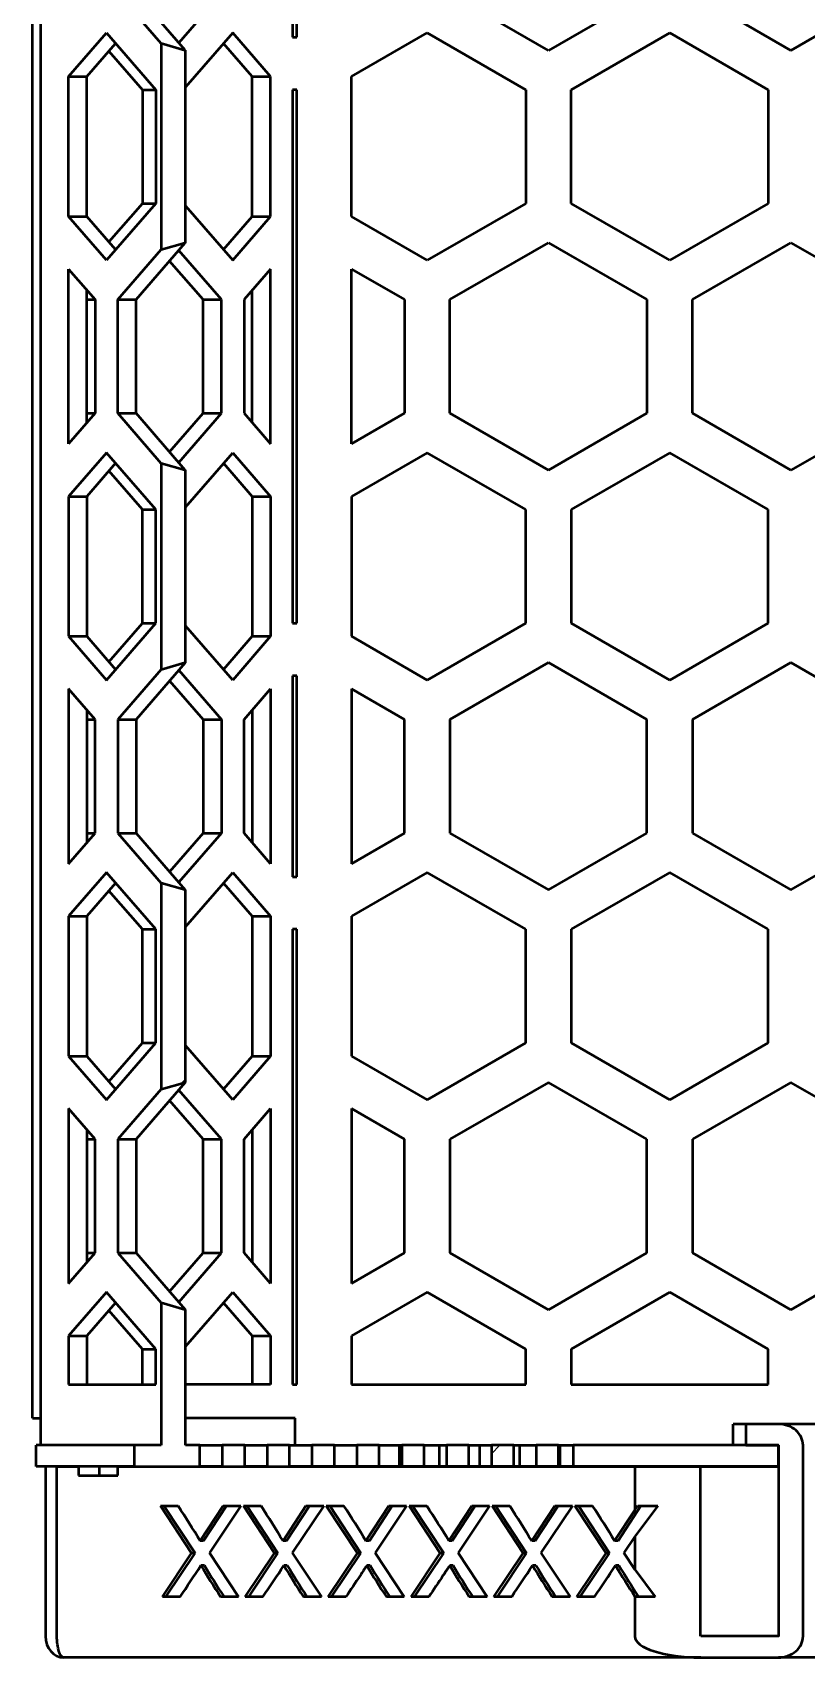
# Model space of a CAD drawing. Header units: millimetres. Extents: x 0 to 420, y 0 to 297.
# Drawn here: x 68.64 to 73.74, y 110.73 to 121.46 of the extents above; entities that cross this region are included whole.
import ezdxf

# ---------------------------------------------------------------- set-up
doc = ezdxf.new("R2010")
doc.units = ezdxf.units.MM
doc.header["$LTSCALE"] = 0.75
doc.layers.add('Hatching', color=7, linetype='Continuous', lineweight=25)
doc.layers.add('Visible', color=7, linetype='Continuous', lineweight=50)

msp = doc.modelspace()

# ---------------------------------------------------------------- hatches: boundary and pattern name
at = {"layer": 'Hatching'}
h = msp.add_hatch(dxfattribs=at)
h.set_pattern_fill('ANSI31', color=256, style=0)
h.paths.add_polyline_path([(76.6761, 112.1303), (75.537, 112.1303), (75.3221, 112.1303), (75.3221, 111.9903), (76.6761, 111.9903)], flags=0)
h.paths.add_polyline_path([(73.5565, 112.1303), (73.3418, 112.1303), (72.2024, 112.1303), (72.2024, 111.9903), (73.5565, 111.9903), (73.5565, 112.1301)], flags=0)
edge = h.paths.add_edge_path(flags=0)
edge.add_line((72.6089, 111.1322), (72.6089, 110.8698))
edge.add_ellipse((73.0439, 110.8698), major_axis=(0.435, 0), ratio=0.322774, start_angle=180, end_angle=270)
edge.add_line((73.0439, 110.7294), (73.5567, 110.7294))
edge.add_ellipse((73.5567, 110.8698), major_axis=(-0.1621, 0), ratio=0.8660253, start_angle=89.99989, end_angle=180)
edge.add_line((73.7188, 110.8698), (73.7188, 112.1297))
edge.add_ellipse((73.5567, 112.1297), major_axis=(-0.1621, 0), ratio=0.8660251, start_angle=180, end_angle=270.00001)
edge.add_line((73.5567, 112.2701), (73.3418, 112.2701))
edge.add_line((73.3418, 112.2701), (73.3418, 112.1303))
edge.add_line((73.3418, 112.1303), (73.3418, 112.1301))
edge.add_line((73.3418, 112.1301), (73.5565, 112.1301))
edge.add_line((73.5565, 112.1301), (73.5567, 112.1301))
edge.add_ellipse((73.5567, 112.1297), major_axis=(-0.000462, 0), ratio=0.8660251, start_angle=180, end_angle=270.00001, ccw=False)
edge.add_line((73.5572, 112.1297), (73.5572, 110.8698))
edge.add_ellipse((73.5567, 110.8698), major_axis=(-0.000462, 0), ratio=0.8660253, start_angle=89.96266, end_angle=180, ccw=False)
edge.add_line((73.5567, 110.8694), (73.0439, 110.8694))
edge.add_ellipse((73.0439, 110.8698), major_axis=(0.00124, 0), ratio=0.322774, start_angle=180, end_angle=270, ccw=False)
edge.add_line((73.0427, 110.8698), (73.0427, 111.9899))
edge.add_line((73.0427, 111.9899), (72.6089, 111.9899))
edge.add_line((72.6089, 111.9899), (72.6089, 111.7024))
edge.add_line((72.6089, 111.7024), (72.6291, 111.7299))
edge.add_line((72.6291, 111.7299), (72.7598, 111.7299))
edge.add_line((72.7598, 111.7299), (72.6089, 111.5272))
edge.add_line((72.6089, 111.5272), (72.6089, 111.311))
edge.add_line((72.6089, 111.311), (72.7429, 111.1299))
edge.add_line((72.7429, 111.1299), (72.6106, 111.1299))
edge.add_line((72.6106, 111.1299), (72.6089, 111.1322))
h.paths.add_polyline_path([(69.8874, 111.9903), (70.0353, 111.9903), (70.0353, 112.1303), (69.8874, 112.1303)], flags=0)
h.paths.add_polyline_path([(70.1833, 111.9903), (70.3312, 111.9903), (70.3312, 112.1303), (70.1833, 112.1303)], flags=0)
h.paths.add_polyline_path([(70.4791, 111.9903), (70.627, 111.9903), (70.627, 112.1303), (70.4791, 112.1303)], flags=0)
h.paths.add_polyline_path([(70.7749, 111.9903), (70.9229, 111.9903), (70.9229, 112.1303), (70.7749, 112.1303)], flags=0)
h.paths.add_polyline_path([(71.0708, 111.9903), (71.2187, 111.9903), (71.2187, 112.1303), (71.0708, 112.1303)], flags=0)
h.paths.add_polyline_path([(71.3666, 111.9903), (71.5145, 111.9903), (71.5145, 112.1303), (71.3666, 112.1303)], flags=0)
h.paths.add_polyline_path([(71.6624, 111.9903), (71.8104, 111.9903), (71.8104, 112.1303), (71.6624, 112.1303)], flags=0)
h.paths.add_polyline_path([(71.9583, 111.9903), (72.1062, 111.9903), (72.1062, 112.1303), (71.9583, 112.1303)], flags=0)
h.paths.add_polyline_path([(73.7644, 111.9903), (75.1142, 111.9903), (75.1142, 112.1303), (73.7644, 112.1303)], flags=0)
h.paths.add_polyline_path([(76.7724, 111.9903), (76.9203, 111.9903), (76.9203, 112.1303), (76.7724, 112.1303)], flags=0)
h.paths.add_polyline_path([(77.0682, 111.9903), (77.2162, 111.9903), (77.2162, 112.1303), (77.0682, 112.1303)], flags=0)
h.paths.add_polyline_path([(77.3641, 111.9903), (77.512, 111.9903), (77.512, 112.1303), (77.3641, 112.1303)], flags=0)
h.paths.add_polyline_path([(77.6599, 111.9903), (77.8078, 111.9903), (77.8078, 112.1303), (77.6599, 112.1303)], flags=0)
h.paths.add_polyline_path([(77.9557, 111.9903), (78.1037, 111.9903), (78.1037, 112.1303), (77.9557, 112.1303)], flags=0)
h.paths.add_polyline_path([(78.2516, 111.9903), (78.3995, 111.9903), (78.3995, 112.1303), (78.2516, 112.1303)], flags=0)
h.paths.add_polyline_path([(78.5474, 111.9903), (78.6953, 111.9903), (78.6953, 112.1303), (78.5474, 112.1303)], flags=0)
h.paths.add_polyline_path([(78.8433, 111.9903), (78.9912, 111.9903), (78.9912, 112.1303), (78.8433, 112.1303)], flags=0)
h.paths.add_polyline_path([(79.1391, 111.9903), (79.5719, 111.9903), (79.5719, 112.1303), (79.3946, 112.1303), (79.3946, 113.0699), (79.2393, 113.0251), (79.233, 113.0269), (79.233, 112.1303), (79.1391, 112.1303)], flags=0)
h.paths.add_polyline_path([(79.3946, 117.2526), (79.3946, 118.6125), (79.2393, 118.5676), (79.233, 118.5695), (79.233, 117.2956), (79.2393, 117.2975)], flags=0)
h.paths.add_polyline_path([(79.3946, 122.7952), (79.3946, 124.155), (79.2393, 124.1102), (79.233, 124.112), (79.233, 122.8382), (79.2393, 122.84)], flags=0)
h.paths.add_polyline_path([(79.3946, 128.3377), (79.3946, 129.6976), (79.2393, 129.6528), (79.233, 129.6546), (79.233, 128.3808), (79.2393, 128.3826)], flags=0)
h.paths.add_polyline_path([(69.6456, 129.6546), (69.6393, 129.6528), (69.484, 129.6976), (69.484, 128.3377), (69.6393, 128.3826), (69.6456, 128.3808)], flags=0)
h.paths.add_polyline_path([(79.2393, 126.8815), (79.233, 126.8833), (79.233, 125.6095), (79.2393, 125.6113), (79.3946, 125.5665), (79.3946, 126.9263)], flags=0)
h.paths.add_polyline_path([(69.6456, 124.112), (69.6393, 124.1102), (69.484, 124.155), (69.484, 122.7952), (69.6393, 122.84), (69.6456, 122.8382)], flags=0)
h.paths.add_polyline_path([(69.6393, 113.0251), (69.484, 113.0699), (69.484, 112.1303), (69.3067, 112.1303), (69.3067, 111.9903), (69.7395, 111.9903), (69.7395, 112.1303), (69.6456, 112.1303), (69.6456, 113.0269)], flags=0)
h.paths.add_polyline_path([(79.233, 120.0669), (79.2393, 120.0687), (79.3946, 120.0239), (79.3946, 121.3837), (79.2393, 121.3389), (79.233, 121.3407)], flags=0)
edge = h.paths.add_edge_path(flags=0)
edge.add_line((79.233, 132.0907), (79.233, 131.152))
edge.add_line((79.233, 131.152), (79.2393, 131.1539))
edge.add_line((79.2393, 131.1539), (79.3946, 131.109))
edge.add_line((79.3946, 131.109), (79.3946, 132.0907))
edge.add_ellipse((79.2325, 132.0907), major_axis=(-0.1621, 0), ratio=0.8660254, start_angle=180, end_angle=270)
edge.add_line((79.2325, 132.2311), (79.2302, 132.2311))
edge.add_line((79.2302, 132.2311), (79.2302, 132.0911))
edge.add_line((79.2302, 132.0911), (79.2325, 132.0911))
edge.add_ellipse((79.2325, 132.0907), major_axis=(-0.000462, 0), ratio=0.8660254, start_angle=180, end_angle=270, ccw=False)
h.paths.add_polyline_path([(79.233, 115.7982), (79.233, 114.5243), (79.2393, 114.5262), (79.3946, 114.4813), (79.3946, 115.8412), (79.2393, 115.7963)], flags=0)
h.paths.add_polyline_path([(69.6393, 125.6113), (69.6456, 125.6095), (69.6456, 126.8833), (69.6393, 126.8815), (69.484, 126.9263), (69.484, 125.5665)], flags=0)
edge = h.paths.add_edge_path(flags=0)
edge.add_ellipse((78.9418, 132.0683), major_axis=(-0.234, -0.0028), ratio=0.8564402, start_angle=99.30566, end_angle=186.85337)
edge.add_line((79.1732, 132.0989), (77.9324, 139.1415))
edge.add_line((77.9324, 139.1415), (77.9496, 137.7024))
edge.add_line((77.9496, 137.7024), (78.9136, 132.2311))
edge.add_line((78.9136, 132.2311), (74.7193, 132.2311))
edge.add_line((74.7193, 132.2311), (74.7193, 132.0911))
edge.add_line((74.7193, 132.0911), (78.9383, 132.0911))
edge.add_line((78.9383, 132.0911), (78.9423, 132.0683))
edge.add_ellipse((78.9418, 132.0683), major_axis=(-0.000467, -0.000006), ratio=0.8564402, start_angle=99.30571, end_angle=186.83234, ccw=False)
edge.add_line((78.9419, 132.0679), (78.7923, 132.0481))
edge.add_line((78.7923, 132.0481), (78.7947, 131.8461))
edge.add_line((78.7947, 131.8461), (78.9767, 131.8702))
h.paths.add_polyline_path([(69.6456, 114.5243), (69.6456, 115.7982), (69.6393, 115.7963), (69.484, 115.8412), (69.484, 114.4813), (69.6393, 114.5262)], flags=0)
h.paths.add_polyline_path([(69.6456, 117.2956), (69.6456, 118.5695), (69.6393, 118.5676), (69.484, 118.6125), (69.484, 117.2526), (69.6393, 117.2975)], flags=0)
edge = h.paths.add_edge_path(flags=0)
edge.add_line((69.484, 131.109), (69.6393, 131.1539))
edge.add_line((69.6393, 131.1539), (69.6456, 131.152))
edge.add_line((69.6456, 131.152), (69.6456, 132.0907))
edge.add_ellipse((69.6461, 132.0907), major_axis=(0.000462, 0), ratio=0.8660254, start_angle=90, end_angle=180, ccw=False)
edge.add_line((69.6461, 132.0911), (69.6484, 132.0911))
edge.add_line((69.6484, 132.0911), (69.6484, 132.2311))
edge.add_line((69.6484, 132.2311), (69.6461, 132.2311))
edge.add_ellipse((69.6461, 132.0907), major_axis=(0.1621, 0), ratio=0.8660254, start_angle=90, end_angle=180)
edge.add_line((69.484, 132.0907), (69.484, 131.109))
h.paths.add_polyline_path([(69.484, 120.0239), (69.6393, 120.0687), (69.6456, 120.0669), (69.6456, 121.3407), (69.6393, 121.3389), (69.484, 121.3837)], flags=0)
edge = h.paths.add_edge_path(flags=0)
edge.add_line((70.0863, 132.0481), (69.9367, 132.0679))
edge.add_ellipse((69.9368, 132.0683), major_axis=(0.000467, -0.000006), ratio=0.8564402, start_angle=173.16766, end_angle=260.69434, ccw=False)
edge.add_line((69.9363, 132.0683), (69.9403, 132.0911))
edge.add_line((69.9403, 132.0911), (74.1593, 132.0911))
edge.add_line((74.1593, 132.0911), (74.1593, 132.2311))
edge.add_line((74.1593, 132.2311), (69.965, 132.2311))
edge.add_line((69.965, 132.2311), (70.929, 137.7024))
edge.add_line((70.929, 137.7024), (70.9462, 139.1415))
edge.add_line((70.9462, 139.1415), (69.7054, 132.0989))
edge.add_ellipse((69.9368, 132.0683), major_axis=(0.234, -0.0028), ratio=0.8564402, start_angle=173.14663, end_angle=260.69434)
edge.add_line((69.9019, 131.8702), (70.0839, 131.8461))
edge.add_line((70.0839, 131.8461), (70.0863, 132.0481))
edge = h.paths.add_edge_path(flags=0)
edge.add_line((75.8347, 110.8694), (75.3219, 110.8694))
edge.add_ellipse((75.3219, 110.8698), major_axis=(0.000462, 0), ratio=0.8660255, start_angle=180, end_angle=270.006, ccw=False)
edge.add_line((75.3214, 110.8698), (75.3214, 112.1299))
edge.add_ellipse((75.3219, 112.1299), major_axis=(0.000462, 0), ratio=0.8660256, start_angle=90.00001, end_angle=180, ccw=False)
edge.add_line((75.3219, 112.1303), (75.3221, 112.1303))
edge.add_line((75.3221, 112.1303), (75.537, 112.1303))
edge.add_line((75.537, 112.1303), (75.537, 112.2703))
edge.add_line((75.537, 112.2703), (75.3219, 112.2703))
edge.add_ellipse((75.3219, 112.1299), major_axis=(0.1621, 0), ratio=0.8660256, start_angle=90.00001, end_angle=180)
edge.add_line((75.1598, 112.1299), (75.1598, 110.8698))
edge.add_ellipse((75.3219, 110.8698), major_axis=(0.1621, 0), ratio=0.8660255, start_angle=180, end_angle=270.00002)
edge.add_line((75.3219, 110.7294), (75.8347, 110.7294))
edge.add_ellipse((75.8347, 110.8698), major_axis=(-0.435, 0), ratio=0.322781, start_angle=89.99981, end_angle=180)
edge.add_line((76.2696, 110.8698), (76.2696, 111.9899))
edge.add_line((76.2696, 111.9899), (75.8359, 111.9899))
edge.add_line((75.8359, 111.9899), (75.8359, 110.8698))
edge.add_ellipse((75.8347, 110.8698), major_axis=(-0.00124, 0), ratio=0.322781, start_angle=89.94027, end_angle=180, ccw=False)
edge = h.paths.add_edge_path(flags=0)
edge.add_line((76.7393, 136.9131), (76.7393, 136.9943))
edge.add_line((76.7393, 136.9943), (76.7192, 137.0029))
edge.add_line((76.7192, 137.0029), (76.7192, 137.0129))
edge.add_line((76.7192, 137.0129), (76.7393, 137.0284))
edge.add_line((76.7393, 137.0284), (76.7393, 137.1097))
edge.add_line((76.7393, 137.1097), (76.7192, 137.1183))
edge.add_line((76.7192, 137.1183), (76.7192, 137.1283))
edge.add_line((76.7192, 137.1283), (76.7393, 137.1438))
edge.add_line((76.7393, 137.1438), (76.7393, 137.2251))
edge.add_line((76.7393, 137.2251), (76.7192, 137.2337))
edge.add_line((76.7192, 137.2337), (76.7192, 137.2437))
edge.add_line((76.7192, 137.2437), (76.7393, 137.2592))
edge.add_line((76.7393, 137.2592), (76.7393, 137.3404))
edge.add_line((76.7393, 137.3404), (76.7192, 137.349))
edge.add_line((76.7192, 137.349), (76.7192, 137.359))
edge.add_line((76.7192, 137.359), (76.7393, 137.3745))
edge.add_line((76.7393, 137.3745), (76.7393, 137.4558))
edge.add_line((76.7393, 137.4558), (76.7192, 137.4644))
edge.add_line((76.7192, 137.4644), (76.7192, 137.4744))
edge.add_line((76.7192, 137.4744), (76.7393, 137.4899))
edge.add_line((76.7393, 137.4899), (76.7393, 137.5712))
edge.add_line((76.7393, 137.5712), (76.7192, 137.5798))
edge.add_line((76.7192, 137.5798), (76.7192, 137.5898))
edge.add_line((76.7192, 137.5898), (76.7393, 137.6053))
edge.add_line((76.7393, 137.6053), (76.7393, 137.6865))
edge.add_line((76.7393, 137.6865), (76.7192, 137.6951))
edge.add_line((76.7192, 137.6951), (76.7192, 137.7051))
edge.add_line((76.7192, 137.7051), (76.7393, 137.7206))
edge.add_line((76.7393, 137.7206), (76.7393, 137.8019))
edge.add_line((76.7393, 137.8019), (76.7192, 137.8105))
edge.add_line((76.7192, 137.8105), (76.7192, 137.8205))
edge.add_line((76.7192, 137.8205), (76.7393, 137.836))
edge.add_line((76.7393, 137.836), (76.7393, 137.9172))
edge.add_line((76.7393, 137.9172), (76.7192, 137.9259))
edge.add_line((76.7192, 137.9259), (76.7192, 137.9359))
edge.add_line((76.7192, 137.9359), (76.7393, 137.9514))
edge.add_line((76.7393, 137.9514), (76.7393, 138.0326))
edge.add_line((76.7393, 138.0326), (76.7192, 138.0412))
edge.add_line((76.7192, 138.0412), (76.7192, 138.0512))
edge.add_line((76.7192, 138.0512), (76.7393, 138.0667))
edge.add_line((76.7393, 138.0667), (76.7393, 138.148))
edge.add_line((76.7393, 138.148), (76.7192, 138.1566))
edge.add_line((76.7192, 138.1566), (76.7192, 138.1666))
edge.add_line((76.7192, 138.1666), (76.7393, 138.1821))
edge.add_line((76.7393, 138.1821), (76.7393, 138.2633))
edge.add_line((76.7393, 138.2633), (76.7192, 138.272))
edge.add_line((76.7192, 138.272), (76.7192, 138.282))
edge.add_line((76.7192, 138.282), (76.7393, 138.2975))
edge.add_line((76.7393, 138.2975), (76.7393, 138.3787))
edge.add_line((76.7393, 138.3787), (76.7192, 138.3873))
edge.add_line((76.7192, 138.3873), (76.7192, 138.3973))
edge.add_line((76.7192, 138.3973), (76.7393, 138.4128))
edge.add_line((76.7393, 138.4128), (76.7393, 138.4941))
edge.add_line((76.7393, 138.4941), (76.7192, 138.5027))
edge.add_line((76.7192, 138.5027), (76.7192, 138.5127))
edge.add_line((76.7192, 138.5127), (76.7393, 138.5282))
edge.add_line((76.7393, 138.5282), (76.7393, 138.6094))
edge.add_line((76.7393, 138.6094), (76.7192, 138.6181))
edge.add_line((76.7192, 138.6181), (76.7192, 138.6281))
edge.add_line((76.7192, 138.6281), (76.7393, 138.6435))
edge.add_line((76.7393, 138.6435), (76.7393, 138.7248))
edge.add_line((76.7393, 138.7248), (76.7192, 138.7334))
edge.add_line((76.7192, 138.7334), (76.7192, 138.7434))
edge.add_line((76.7192, 138.7434), (76.7393, 138.7589))
edge.add_line((76.7393, 138.7589), (76.7393, 138.8402))
edge.add_line((76.7393, 138.8402), (76.7192, 138.8488))
edge.add_line((76.7192, 138.8488), (76.7192, 138.8588))
edge.add_line((76.7192, 138.8588), (76.7393, 138.8743))
edge.add_line((76.7393, 138.8743), (76.7393, 138.9555))
edge.add_line((76.7393, 138.9555), (76.7192, 138.9641))
edge.add_line((76.7192, 138.9641), (76.7192, 138.9741))
edge.add_line((76.7192, 138.9741), (76.7393, 138.9896))
edge.add_line((76.7393, 138.9896), (76.7393, 139.0709))
edge.add_line((76.7393, 139.0709), (76.7192, 139.0795))
edge.add_line((76.7192, 139.0795), (76.7192, 139.0895))
edge.add_line((76.7192, 139.0895), (76.7393, 139.105))
edge.add_line((76.7393, 139.105), (76.7393, 139.1863))
edge.add_line((76.7393, 139.1863), (76.7192, 139.1949))
edge.add_line((76.7192, 139.1949), (76.7192, 139.2049))
edge.add_line((76.7192, 139.2049), (76.7393, 139.2204))
edge.add_line((76.7393, 139.2204), (76.7393, 139.2311))
edge.add_ellipse((76.6393, 139.2311), major_axis=(0.1, 0), ratio=1, start_angle=0, end_angle=90)
edge.add_line((76.6393, 139.3311), (77.868, 139.3311))
edge.add_line((77.868, 139.3311), (77.868, 139.5311))
edge.add_line((77.868, 139.5311), (76.9913, 139.5311))
edge.add_line((76.9913, 139.5311), (76.4393, 139.5311))
edge.add_line((76.4393, 139.5311), (76.4393, 139.3311))
edge.add_line((76.4393, 139.3311), (76.2516, 139.3311))
edge.add_line((76.2516, 139.3311), (76.1535, 139.3311))
edge.add_line((76.1535, 139.3311), (76.1535, 138.8311))
edge.add_line((76.1535, 138.8311), (76.2706, 138.8311))
edge.add_line((76.2706, 138.8311), (76.3693, 138.8311))
edge.add_line((76.3693, 138.8311), (76.3693, 137.3311))
edge.add_line((76.3693, 137.3311), (76.0293, 137.3311))
edge.add_line((76.0293, 137.3311), (76.0293, 136.3311))
edge.add_line((76.0293, 136.3311), (76.6393, 136.3311))
edge.add_ellipse((76.6393, 136.4311), major_axis=(0, -0.1), ratio=1, start_angle=360, end_angle=442.39479)
edge.add_line((76.7384, 136.4179), (76.7192, 136.4261))
edge.add_line((76.7192, 136.4261), (76.7192, 136.4361))
edge.add_line((76.7192, 136.4361), (76.7393, 136.4516))
edge.add_line((76.7393, 136.4516), (76.7393, 136.5329))
edge.add_line((76.7393, 136.5329), (76.7192, 136.5415))
edge.add_line((76.7192, 136.5415), (76.7192, 136.5515))
edge.add_line((76.7192, 136.5515), (76.7393, 136.567))
edge.add_line((76.7393, 136.567), (76.7393, 136.6482))
edge.add_line((76.7393, 136.6482), (76.7192, 136.6568))
edge.add_line((76.7192, 136.6568), (76.7192, 136.6668))
edge.add_line((76.7192, 136.6668), (76.7393, 136.6823))
edge.add_line((76.7393, 136.6823), (76.7393, 136.7636))
edge.add_line((76.7393, 136.7636), (76.7192, 136.7722))
edge.add_line((76.7192, 136.7722), (76.7192, 136.7822))
edge.add_line((76.7192, 136.7822), (76.7393, 136.7977))
edge.add_line((76.7393, 136.7977), (76.7393, 136.879))
edge.add_line((76.7393, 136.879), (76.7192, 136.8876))
edge.add_line((76.7192, 136.8876), (76.7192, 136.8976))
edge.add_line((76.7192, 136.8976), (76.7393, 136.9131))
edge = h.paths.add_edge_path(flags=0)
edge.add_line((72.1594, 136.6568), (72.1393, 136.6482))
edge.add_line((72.1393, 136.6482), (72.1393, 136.567))
edge.add_line((72.1393, 136.567), (72.1594, 136.5515))
edge.add_line((72.1594, 136.5515), (72.1594, 136.5415))
edge.add_line((72.1594, 136.5415), (72.1393, 136.5329))
edge.add_line((72.1393, 136.5329), (72.1393, 136.4516))
edge.add_line((72.1393, 136.4516), (72.1594, 136.4361))
edge.add_line((72.1594, 136.4361), (72.1594, 136.4261))
edge.add_line((72.1594, 136.4261), (72.1402, 136.4179))
edge.add_ellipse((72.2393, 136.4311), major_axis=(-0.0991, -0.0132), ratio=1, start_angle=360, end_angle=442.39479)
edge.add_line((72.2393, 136.3311), (72.8493, 136.3311))
edge.add_line((72.8493, 136.3311), (72.8493, 137.3311))
edge.add_line((72.8493, 137.3311), (72.5093, 137.3311))
edge.add_line((72.5093, 137.3311), (72.5093, 138.8311))
edge.add_line((72.5093, 138.8311), (72.608, 138.8311))
edge.add_line((72.608, 138.8311), (72.7251, 138.8311))
edge.add_line((72.7251, 138.8311), (72.7251, 139.3311))
edge.add_line((72.7251, 139.3311), (72.627, 139.3311))
edge.add_line((72.627, 139.3311), (72.4393, 139.3311))
edge.add_line((72.4393, 139.3311), (72.4393, 139.5311))
edge.add_line((72.4393, 139.5311), (71.8873, 139.5311))
edge.add_line((71.8873, 139.5311), (71.0105, 139.5311))
edge.add_line((71.0105, 139.5311), (71.0105, 139.3311))
edge.add_line((71.0105, 139.3311), (72.2393, 139.3311))
edge.add_ellipse((72.2393, 139.2311), major_axis=(0, 0.1), ratio=1, start_angle=360, end_angle=450)
edge.add_line((72.1393, 139.2311), (72.1393, 139.2204))
edge.add_line((72.1393, 139.2204), (72.1594, 139.2049))
edge.add_line((72.1594, 139.2049), (72.1594, 139.1949))
edge.add_line((72.1594, 139.1949), (72.1393, 139.1863))
edge.add_line((72.1393, 139.1863), (72.1393, 139.105))
edge.add_line((72.1393, 139.105), (72.1594, 139.0895))
edge.add_line((72.1594, 139.0895), (72.1594, 139.0795))
edge.add_line((72.1594, 139.0795), (72.1393, 139.0709))
edge.add_line((72.1393, 139.0709), (72.1393, 138.9896))
edge.add_line((72.1393, 138.9896), (72.1594, 138.9741))
edge.add_line((72.1594, 138.9741), (72.1594, 138.9641))
edge.add_line((72.1594, 138.9641), (72.1393, 138.9555))
edge.add_line((72.1393, 138.9555), (72.1393, 138.8743))
edge.add_line((72.1393, 138.8743), (72.1594, 138.8588))
edge.add_line((72.1594, 138.8588), (72.1594, 138.8488))
edge.add_line((72.1594, 138.8488), (72.1393, 138.8402))
edge.add_line((72.1393, 138.8402), (72.1393, 138.7589))
edge.add_line((72.1393, 138.7589), (72.1594, 138.7434))
edge.add_line((72.1594, 138.7434), (72.1594, 138.7334))
edge.add_line((72.1594, 138.7334), (72.1393, 138.7248))
edge.add_line((72.1393, 138.7248), (72.1393, 138.6435))
edge.add_line((72.1393, 138.6435), (72.1594, 138.6281))
edge.add_line((72.1594, 138.6281), (72.1594, 138.6181))
edge.add_line((72.1594, 138.6181), (72.1393, 138.6094))
edge.add_line((72.1393, 138.6094), (72.1393, 138.5282))
edge.add_line((72.1393, 138.5282), (72.1594, 138.5127))
edge.add_line((72.1594, 138.5127), (72.1594, 138.5027))
edge.add_line((72.1594, 138.5027), (72.1393, 138.4941))
edge.add_line((72.1393, 138.4941), (72.1393, 138.4128))
edge.add_line((72.1393, 138.4128), (72.1594, 138.3973))
edge.add_line((72.1594, 138.3973), (72.1594, 138.3873))
edge.add_line((72.1594, 138.3873), (72.1393, 138.3787))
edge.add_line((72.1393, 138.3787), (72.1393, 138.2975))
edge.add_line((72.1393, 138.2975), (72.1594, 138.282))
edge.add_line((72.1594, 138.282), (72.1594, 138.272))
edge.add_line((72.1594, 138.272), (72.1393, 138.2633))
edge.add_line((72.1393, 138.2633), (72.1393, 138.1821))
edge.add_line((72.1393, 138.1821), (72.1594, 138.1666))
edge.add_line((72.1594, 138.1666), (72.1594, 138.1566))
edge.add_line((72.1594, 138.1566), (72.1393, 138.148))
edge.add_line((72.1393, 138.148), (72.1393, 138.0667))
edge.add_line((72.1393, 138.0667), (72.1594, 138.0512))
edge.add_line((72.1594, 138.0512), (72.1594, 138.0412))
edge.add_line((72.1594, 138.0412), (72.1393, 138.0326))
edge.add_line((72.1393, 138.0326), (72.1393, 137.9514))
edge.add_line((72.1393, 137.9514), (72.1594, 137.9359))
edge.add_line((72.1594, 137.9359), (72.1594, 137.9259))
edge.add_line((72.1594, 137.9259), (72.1393, 137.9172))
edge.add_line((72.1393, 137.9172), (72.1393, 137.836))
edge.add_line((72.1393, 137.836), (72.1594, 137.8205))
edge.add_line((72.1594, 137.8205), (72.1594, 137.8105))
edge.add_line((72.1594, 137.8105), (72.1393, 137.8019))
edge.add_line((72.1393, 137.8019), (72.1393, 137.7206))
edge.add_line((72.1393, 137.7206), (72.1594, 137.7051))
edge.add_line((72.1594, 137.7051), (72.1594, 137.6951))
edge.add_line((72.1594, 137.6951), (72.1393, 137.6865))
edge.add_line((72.1393, 137.6865), (72.1393, 137.6053))
edge.add_line((72.1393, 137.6053), (72.1594, 137.5898))
edge.add_line((72.1594, 137.5898), (72.1594, 137.5798))
edge.add_line((72.1594, 137.5798), (72.1393, 137.5712))
edge.add_line((72.1393, 137.5712), (72.1393, 137.4899))
edge.add_line((72.1393, 137.4899), (72.1594, 137.4744))
edge.add_line((72.1594, 137.4744), (72.1594, 137.4644))
edge.add_line((72.1594, 137.4644), (72.1393, 137.4558))
edge.add_line((72.1393, 137.4558), (72.1393, 137.3745))
edge.add_line((72.1393, 137.3745), (72.1594, 137.359))
edge.add_line((72.1594, 137.359), (72.1594, 137.349))
edge.add_line((72.1594, 137.349), (72.1393, 137.3404))
edge.add_line((72.1393, 137.3404), (72.1393, 137.2592))
edge.add_line((72.1393, 137.2592), (72.1594, 137.2437))
edge.add_line((72.1594, 137.2437), (72.1594, 137.2337))
edge.add_line((72.1594, 137.2337), (72.1393, 137.2251))
edge.add_line((72.1393, 137.2251), (72.1393, 137.1438))
edge.add_line((72.1393, 137.1438), (72.1594, 137.1283))
edge.add_line((72.1594, 137.1283), (72.1594, 137.1183))
edge.add_line((72.1594, 137.1183), (72.1393, 137.1097))
edge.add_line((72.1393, 137.1097), (72.1393, 137.0284))
edge.add_line((72.1393, 137.0284), (72.1594, 137.0129))
edge.add_line((72.1594, 137.0129), (72.1594, 137.0029))
edge.add_line((72.1594, 137.0029), (72.1393, 136.9943))
edge.add_line((72.1393, 136.9943), (72.1393, 136.9131))
edge.add_line((72.1393, 136.9131), (72.1594, 136.8976))
edge.add_line((72.1594, 136.8976), (72.1594, 136.8876))
edge.add_line((72.1594, 136.8876), (72.1393, 136.879))
edge.add_line((72.1393, 136.879), (72.1393, 136.7977))
edge.add_line((72.1393, 136.7977), (72.1594, 136.7822))
edge.add_line((72.1594, 136.7822), (72.1594, 136.7722))
edge.add_line((72.1594, 136.7722), (72.1393, 136.7636))
edge.add_line((72.1393, 136.7636), (72.1393, 136.6823))
edge.add_line((72.1393, 136.6823), (72.1594, 136.6668))
edge.add_line((72.1594, 136.6668), (72.1594, 136.6568))

# ---------------------------------------------------------------- linework, layer by layer
at = {"layer": 'Visible', "extrusion": (-1e-16, -1, 0)}
for p, q in [((68.6874, 132.0907), (68.6874, 112.1303)), ((68.6352, 112.3103), (68.6352, 131.8686)), ((70.3514, 122.7534), (70.3514, 121.4255)), ((70.3784, 121.4255), (70.3784, 122.7534)), ((69.484, 121.3837), (69.1978, 121.7142)), ((69.6431, 121.34), (69.319, 121.7142)), ((69.8814, 121.7142), (69.6002, 121.3895)), ((72.0393, 121.3389), (71.3893, 121.7142)), ((72.6893, 121.7142), (72.0393, 121.3389)), ((73.6393, 121.3389), (72.9893, 121.7142)), ((74.2893, 121.7142), (73.6393, 121.3389)), ((68.8728, 121.1657), (69.1228, 121.4544)), ((69.1228, 121.4544), (69.4478, 121.0791)), ((69.9564, 121.4544), (69.6456, 121.0955)), ((70.2064, 121.1657), (69.9564, 121.4544)), ((70.7393, 121.1657), (71.2393, 121.4544)), ((71.2393, 121.4544), (71.8893, 121.0791)), ((72.1893, 121.0791), (72.8393, 121.4544)), ((72.8393, 121.4544), (73.4893, 121.0791)), ((68.994, 121.1657), (69.1834, 121.3844)), ((69.1396, 121.3338), (69.3602, 121.0791)), ((69.6393, 121.3389), (69.484, 121.3837)), ((69.484, 121.3837), (69.484, 120.0239)), ((69.6456, 121.3407), (69.6393, 121.3389)), ((69.6456, 120.0669), (69.6456, 121.3407)), ((70.0852, 121.1657), (69.8958, 121.3844)), ((70.3514, 121.4255), (70.3681, 121.4255)), ((70.3681, 121.4255), (70.3684, 121.4255)), ((70.3684, 121.4255), (70.3784, 121.4255)), ((68.8728, 120.2419), (68.8728, 121.1657)), ((68.8728, 121.1657), (68.994, 121.1657)), ((68.994, 120.2419), (68.994, 121.1657)), ((70.0852, 120.2419), (70.0852, 121.1657)), ((70.0852, 121.1657), (70.2064, 121.1657)), ((70.2064, 120.2419), (70.2064, 121.1657)), ((70.7393, 120.2419), (70.7393, 121.1657)), ((69.3602, 121.0791), (69.3602, 120.3285)), ((69.3602, 121.0791), (69.4478, 121.0791)), ((69.4478, 121.0791), (69.4478, 120.3285)), ((70.3681, 121.0791), (70.3514, 121.0791)), ((70.3514, 121.0791), (70.3514, 117.5573)), ((70.3684, 121.0791), (70.3681, 121.0791)), ((70.3784, 121.0791), (70.3684, 121.0791)), ((70.3784, 117.5573), (70.3784, 121.0791)), ((71.8893, 121.0791), (71.8893, 120.3285)), ((72.1893, 120.3285), (72.1893, 121.0791)), ((73.4893, 121.0791), (73.4893, 120.3285)), ((69.4478, 120.3285), (69.1228, 119.9533)), ((69.3602, 120.3285), (69.1396, 120.0739)), ((69.3602, 120.3285), (69.4478, 120.3285)), ((69.6456, 120.3121), (69.9564, 119.9533)), ((71.8893, 120.3285), (71.2393, 119.9533)), ((72.8393, 119.9533), (72.1893, 120.3285)), ((73.4893, 120.3285), (72.8393, 119.9533)), ((69.1228, 119.9533), (68.8728, 120.2419)), ((68.8728, 120.2419), (68.994, 120.2419)), ((69.1834, 120.0233), (68.994, 120.2419)), ((69.8958, 120.0233), (70.0852, 120.2419)), ((69.9564, 119.9533), (70.2064, 120.2419)), ((70.0852, 120.2419), (70.2064, 120.2419)), ((71.2393, 119.9533), (70.7393, 120.2419)), ((69.319, 119.6935), (69.6431, 120.0676)), ((69.484, 120.0239), (69.6393, 120.0687)), ((69.6393, 120.0687), (69.6456, 120.0669)), ((71.3893, 119.6935), (72.0393, 120.0687)), ((72.0393, 120.0687), (72.6893, 119.6935)), ((72.9893, 119.6935), (73.6393, 120.0687)), ((73.6393, 120.0687), (74.2893, 119.6935)), ((69.1978, 119.6935), (69.484, 120.0239)), ((69.7602, 119.6935), (69.5396, 119.9481)), ((69.8814, 119.6935), (69.6002, 120.0181)), ((68.8728, 118.7408), (68.8728, 119.8955)), ((68.8728, 119.8955), (69.0478, 119.6935)), ((70.2064, 119.8955), (70.0314, 119.6935)), ((70.2064, 118.7408), (70.2064, 119.8955)), ((70.7393, 118.7408), (70.7393, 119.8955)), ((70.7393, 119.8955), (71.0893, 119.6935)), ((68.994, 118.8808), (68.994, 119.7555)), ((70.0852, 118.8808), (70.0852, 119.7555)), ((68.994, 119.6935), (69.0478, 119.6935)), ((69.0478, 119.6935), (69.0478, 118.9429)), ((69.1978, 118.9429), (69.1978, 119.6935)), ((69.1978, 119.6935), (69.319, 119.6935)), ((69.319, 118.9429), (69.319, 119.6935)), ((69.7602, 119.6935), (69.8814, 119.6935)), ((69.7602, 118.9429), (69.7602, 119.6935)), ((69.8814, 118.9429), (69.8814, 119.6935)), ((70.0314, 119.6935), (70.0314, 118.9429)), ((71.0893, 119.6935), (71.0893, 118.9429)), ((71.3893, 118.9429), (71.3893, 119.6935)), ((72.6893, 119.6935), (72.6893, 118.9429)), ((72.9893, 118.9429), (72.9893, 119.6935)), ((69.0478, 118.9429), (68.8728, 118.7408)), ((68.994, 118.9429), (69.0478, 118.9429)), ((69.1978, 118.9429), (69.319, 118.9429)), ((69.484, 118.6125), (69.1978, 118.9429)), ((69.6431, 118.5687), (69.319, 118.9429)), ((69.5396, 118.6882), (69.7602, 118.9429)), ((69.6002, 118.6182), (69.8814, 118.9429)), ((69.7602, 118.9429), (69.8814, 118.9429)), ((70.0314, 118.9429), (70.2064, 118.7408)), ((71.0893, 118.9429), (70.7393, 118.7408)), ((72.0393, 118.5676), (71.3893, 118.9429)), ((72.6893, 118.9429), (72.0393, 118.5676)), ((73.6393, 118.5676), (72.9893, 118.9429)), ((74.2893, 118.9429), (73.6393, 118.5676)), ((69.1228, 118.6831), (68.8728, 118.3944)), ((69.4478, 118.3078), (69.1228, 118.6831)), ((69.6456, 118.3242), (69.9564, 118.6831)), ((69.9564, 118.6831), (70.2064, 118.3944)), ((71.2393, 118.6831), (70.7393, 118.3944)), ((71.8893, 118.3078), (71.2393, 118.6831)), ((72.8393, 118.6831), (72.1893, 118.3078)), ((73.4893, 118.3078), (72.8393, 118.6831)), ((69.1834, 118.6131), (68.994, 118.3944)), ((69.3602, 118.3078), (69.1396, 118.5625)), ((69.6393, 118.5676), (69.484, 118.6125)), ((69.484, 118.6125), (69.484, 117.2526)), ((69.6456, 118.5695), (69.6393, 118.5676)), ((69.6456, 117.2956), (69.6456, 118.5695)), ((69.8958, 118.6131), (70.0852, 118.3944)), ((68.8728, 118.3944), (68.8728, 117.4707)), ((68.8728, 118.3944), (68.994, 118.3944)), ((68.994, 118.3944), (68.994, 117.4707)), ((70.0852, 118.3944), (70.0852, 117.4707)), ((70.0852, 118.3944), (70.2064, 118.3944)), ((70.2064, 118.3944), (70.2064, 117.4707)), ((70.7393, 118.3944), (70.7393, 117.4707)), ((69.3602, 118.3078), (69.4478, 118.3078)), ((69.3602, 117.5573), (69.3602, 118.3078)), ((69.4478, 117.5573), (69.4478, 118.3078)), ((71.8893, 117.5573), (71.8893, 118.3078)), ((72.1893, 118.3078), (72.1893, 117.5573)), ((73.4893, 117.5573), (73.4893, 118.3078)), ((68.8728, 117.4707), (69.1228, 117.182)), ((68.8728, 117.4707), (68.994, 117.4707)), ((68.994, 117.4707), (69.1834, 117.252)), ((69.1228, 117.182), (69.4478, 117.5573)), ((69.1396, 117.3026), (69.3602, 117.5573)), ((69.3602, 117.5573), (69.4478, 117.5573)), ((69.9564, 117.182), (69.6456, 117.5409)), ((70.0852, 117.4707), (69.8958, 117.252)), ((70.2064, 117.4707), (69.9564, 117.182)), ((70.0852, 117.4707), (70.2064, 117.4707)), ((70.3514, 117.5573), (70.3681, 117.5573)), ((70.3681, 117.5573), (70.3684, 117.5573)), ((70.3684, 117.5573), (70.3784, 117.5573)), ((70.7393, 117.4707), (71.2393, 117.182)), ((71.2393, 117.182), (71.8893, 117.5573)), ((72.1893, 117.5573), (72.8393, 117.182)), ((72.8393, 117.182), (73.4893, 117.5573)), ((69.6431, 117.2964), (69.319, 116.9222)), ((69.484, 117.2526), (69.6393, 117.2975)), ((69.6393, 117.2975), (69.6456, 117.2956)), ((72.0393, 117.2975), (71.3893, 116.9222)), ((72.6893, 116.9222), (72.0393, 117.2975)), ((73.6393, 117.2975), (72.9893, 116.9222)), ((74.2893, 116.9222), (73.6393, 117.2975)), ((69.484, 117.2526), (69.1978, 116.9222)), ((69.5396, 117.1769), (69.7602, 116.9222)), ((69.6002, 117.2469), (69.8814, 116.9222)), ((70.3514, 117.2109), (70.3514, 115.8829)), ((70.3681, 117.2109), (70.3514, 117.2109)), ((70.3684, 117.2109), (70.3681, 117.2109)), ((70.3784, 117.2109), (70.3684, 117.2109)), ((70.3784, 115.8829), (70.3784, 117.2109)), ((69.0478, 116.9222), (68.8728, 117.1243)), ((68.8728, 117.1243), (68.8728, 115.9696)), ((70.0314, 116.9222), (70.2064, 117.1243)), ((70.2064, 117.1243), (70.2064, 115.9696)), ((71.0893, 116.9222), (70.7393, 117.1243)), ((70.7393, 117.1243), (70.7393, 115.9696)), ((68.994, 116.9843), (68.994, 116.1096)), ((70.0852, 116.9843), (70.0852, 116.1096)), ((68.994, 116.9222), (69.0478, 116.9222)), ((69.0478, 116.1716), (69.0478, 116.9222)), ((69.1978, 116.9222), (69.1978, 116.1716)), ((69.1978, 116.9222), (69.319, 116.9222)), ((69.319, 116.9222), (69.319, 116.1716)), ((69.7602, 116.9222), (69.7602, 116.1716)), ((69.7602, 116.9222), (69.8814, 116.9222)), ((69.8814, 116.9222), (69.8814, 116.1716)), ((70.0314, 116.1716), (70.0314, 116.9222)), ((71.0893, 116.1716), (71.0893, 116.9222)), ((71.3893, 116.9222), (71.3893, 116.1716)), ((72.6893, 116.1716), (72.6893, 116.9222)), ((72.9893, 116.9222), (72.9893, 116.1716)), ((68.8728, 115.9696), (69.0478, 116.1716)), ((68.994, 116.1716), (69.0478, 116.1716)), ((69.1978, 116.1716), (69.319, 116.1716)), ((69.1978, 116.1716), (69.484, 115.8412)), ((69.319, 116.1716), (69.6431, 115.7974)), ((69.7602, 116.1716), (69.5396, 115.9169)), ((69.8814, 116.1716), (69.6002, 115.8469)), ((69.7602, 116.1716), (69.8814, 116.1716)), ((70.2064, 115.9696), (70.0314, 116.1716)), ((70.7393, 115.9696), (71.0893, 116.1716)), ((71.3893, 116.1716), (72.0393, 115.7963)), ((72.0393, 115.7963), (72.6893, 116.1716)), ((72.9893, 116.1716), (73.6393, 115.7963)), ((73.6393, 115.7963), (74.2893, 116.1716)), ((69.1228, 115.9118), (68.8728, 115.6231)), ((69.4478, 115.5365), (69.1228, 115.9118)), ((69.6456, 115.553), (69.9564, 115.9118)), ((69.9564, 115.9118), (70.2064, 115.6231)), ((70.3514, 115.8829), (70.3681, 115.8829)), ((70.3681, 115.8829), (70.3684, 115.8829)), ((70.3684, 115.8829), (70.3784, 115.8829)), ((71.2393, 115.9118), (70.7393, 115.6231)), ((71.8893, 115.5365), (71.2393, 115.9118)), ((72.8393, 115.9118), (72.1893, 115.5365)), ((73.4893, 115.5365), (72.8393, 115.9118)), ((69.1834, 115.8418), (68.994, 115.6231)), ((69.3602, 115.5365), (69.1396, 115.7912)), ((69.6393, 115.7963), (69.484, 115.8412)), ((69.484, 115.8412), (69.484, 114.4813)), ((69.6456, 115.7982), (69.6393, 115.7963)), ((69.6456, 114.5243), (69.6456, 115.7982)), ((69.8958, 115.8418), (70.0852, 115.6231)), ((68.8728, 115.6231), (68.8728, 114.6994)), ((68.8728, 115.6231), (68.994, 115.6231)), ((68.994, 115.6231), (68.994, 114.6994)), ((70.0852, 115.6231), (70.0852, 114.6994)), ((70.0852, 115.6231), (70.2064, 115.6231)), ((70.2064, 115.6231), (70.2064, 114.6994)), ((70.7393, 115.6231), (70.7393, 114.6994)), ((69.3602, 114.786), (69.3602, 115.5365)), ((69.3602, 115.5365), (69.4478, 115.5365)), ((69.4478, 114.786), (69.4478, 115.5365)), ((70.3514, 115.5365), (70.3514, 112.5312)), ((70.3681, 115.5365), (70.3514, 115.5365)), ((70.3684, 115.5365), (70.3681, 115.5365)), ((70.3784, 115.5365), (70.3684, 115.5365)), ((70.3784, 112.5312), (70.3784, 115.5365)), ((71.8893, 114.786), (71.8893, 115.5365)), ((72.1893, 115.5365), (72.1893, 114.786)), ((73.4893, 114.786), (73.4893, 115.5365)), ((68.8728, 114.6994), (69.1228, 114.4107)), ((68.8728, 114.6994), (68.994, 114.6994)), ((68.994, 114.6994), (69.1834, 114.4807)), ((69.1228, 114.4107), (69.4478, 114.786)), ((69.1396, 114.5313), (69.3602, 114.786)), ((69.3602, 114.786), (69.4478, 114.786)), ((69.9564, 114.4107), (69.6456, 114.7696)), ((70.0852, 114.6994), (69.8958, 114.4807)), ((70.2064, 114.6994), (69.9564, 114.4107)), ((70.0852, 114.6994), (70.2064, 114.6994)), ((70.7393, 114.6994), (71.2393, 114.4107)), ((71.2393, 114.4107), (71.8893, 114.786)), ((72.1893, 114.786), (72.8393, 114.4107)), ((72.8393, 114.4107), (73.4893, 114.786)), ((69.484, 114.4813), (69.1978, 114.1509)), ((69.6431, 114.5251), (69.319, 114.1509)), ((69.484, 114.4813), (69.6393, 114.5262)), ((69.8814, 114.1509), (69.6002, 114.4756)), ((69.6393, 114.5262), (69.6456, 114.5243)), ((72.0393, 114.5262), (71.3893, 114.1509)), ((72.6893, 114.1509), (72.0393, 114.5262)), ((73.6393, 114.5262), (72.9893, 114.1509)), ((74.2893, 114.1509), (73.6393, 114.5262)), ((69.7602, 114.1509), (69.5396, 114.4056)), ((69.0478, 114.1509), (68.8728, 114.353)), ((68.8728, 114.353), (68.8728, 113.1983)), ((70.0314, 114.1509), (70.2064, 114.353)), ((70.2064, 114.353), (70.2064, 113.1983)), ((71.0893, 114.1509), (70.7393, 114.353)), ((70.7393, 114.353), (70.7393, 113.1983)), ((68.994, 114.213), (68.994, 113.3383)), ((68.994, 114.1509), (69.0478, 114.1509)), ((69.0478, 113.4003), (69.0478, 114.1509)), ((69.1978, 114.1509), (69.1978, 113.4003)), ((69.1978, 114.1509), (69.319, 114.1509)), ((69.319, 114.1509), (69.319, 113.4003)), ((69.7602, 113.4003), (69.7602, 114.1509)), ((69.7602, 114.1509), (69.8814, 114.1509)), ((69.8814, 113.4003), (69.8814, 114.1509)), ((70.0314, 113.4003), (70.0314, 114.1509)), ((70.0852, 114.213), (70.0852, 113.3383)), ((71.0893, 113.4003), (71.0893, 114.1509)), ((71.3893, 114.1509), (71.3893, 113.4003)), ((72.6893, 113.4003), (72.6893, 114.1509)), ((72.9893, 114.1509), (72.9893, 113.4003)), ((68.8728, 113.1983), (69.0478, 113.4003)), ((68.994, 113.4003), (69.0478, 113.4003)), ((69.1978, 113.4003), (69.319, 113.4003)), ((69.1978, 113.4003), (69.484, 113.0699)), ((69.319, 113.4003), (69.6431, 113.0262)), ((69.5396, 113.1457), (69.7602, 113.4003)), ((69.6002, 113.0757), (69.8814, 113.4003)), ((69.7602, 113.4003), (69.8814, 113.4003)), ((70.2064, 113.1983), (70.0314, 113.4003)), ((70.7393, 113.1983), (71.0893, 113.4003)), ((71.3893, 113.4003), (72.0393, 113.0251)), ((72.0393, 113.0251), (72.6893, 113.4003)), ((72.9893, 113.4003), (73.6393, 113.0251)), ((73.6393, 113.0251), (74.2893, 113.4003)), ((69.1228, 113.1405), (68.8728, 112.8519)), ((69.1834, 113.0705), (68.994, 112.8519)), ((69.4478, 112.7653), (69.1228, 113.1405)), ((69.6456, 112.7817), (69.9564, 113.1405)), ((69.8958, 113.0705), (70.0852, 112.8519)), ((69.9564, 113.1405), (70.2064, 112.8519)), ((71.2393, 113.1405), (70.7393, 112.8519)), ((71.8893, 112.7653), (71.2393, 113.1405)), ((72.8393, 113.1405), (72.1893, 112.7653)), ((73.4893, 112.7653), (72.8393, 113.1405)), ((69.3602, 112.7653), (69.1396, 113.0199)), ((69.6393, 113.0251), (69.484, 113.0699)), ((69.484, 113.0699), (69.484, 112.1303)), ((69.6456, 113.0269), (69.6393, 113.0251)), ((69.6456, 112.1303), (69.6456, 113.0269)), ((68.8728, 112.8519), (68.8728, 112.5312)), ((68.8728, 112.8519), (68.994, 112.8519)), ((68.994, 112.8519), (68.994, 112.5312)), ((69.3602, 112.7653), (69.4478, 112.7653)), ((69.3602, 112.5312), (69.3602, 112.7653)), ((69.4478, 112.5312), (69.4478, 112.7653)), ((70.0852, 112.8519), (70.0852, 112.5312)), ((70.0852, 112.8519), (70.2064, 112.8519)), ((70.2064, 112.8519), (70.2064, 112.5312)), ((70.7393, 112.8519), (70.7393, 112.5312)), ((71.8893, 112.5312), (71.8893, 112.7653)), ((72.1893, 112.7653), (72.1893, 112.5312)), ((73.4893, 112.5312), (73.4893, 112.7653)), ((68.8728, 112.5312), (69.4478, 112.5312)), ((70.2064, 112.5312), (69.6456, 112.5312)), ((70.3514, 112.5312), (70.3681, 112.5312)), ((70.3681, 112.5312), (70.3684, 112.5312)), ((70.3684, 112.5312), (70.3784, 112.5312)), ((70.7393, 112.5312), (71.8893, 112.5312)), ((72.1893, 112.5312), (73.4893, 112.5312)), ((68.6352, 112.3103), (68.6874, 112.3103)), ((70.3681, 112.3103), (69.6456, 112.3103)), ((70.3684, 112.3103), (70.3681, 112.3103)), ((70.3684, 112.1303), (70.3684, 112.3103)), ((73.3418, 112.2701), (73.2578, 112.2701)), ((73.2578, 112.1303), (73.2578, 112.2701)), ((73.5567, 112.2701), (73.3418, 112.2701)), ((73.3418, 112.2701), (73.3418, 112.1301)), ((74.0824, 112.2701), (73.5567, 112.2701)), ((69.3067, 112.1303), (68.6603, 112.1303)), ((68.6603, 111.9903), (68.6603, 112.1303)), ((69.484, 112.1303), (69.3067, 112.1303)), ((69.3067, 112.1303), (69.3067, 111.9903)), ((69.7395, 112.1303), (69.6456, 112.1303)), ((69.7395, 111.9903), (69.7395, 112.1303)), ((69.7395, 112.1303), (69.8874, 112.1303)), ((70.0353, 112.1303), (69.8874, 112.1303)), ((69.8874, 112.1303), (69.8874, 111.9903)), ((70.0353, 111.9903), (70.0353, 112.1303)), ((70.0353, 112.1303), (70.1833, 112.1303)), ((70.3312, 112.1303), (70.1833, 112.1303)), ((70.1833, 112.1303), (70.1833, 111.9903)), ((70.3312, 111.9903), (70.3312, 112.1303)), ((70.3312, 112.1303), (70.4791, 112.1303)), ((70.627, 112.1303), (70.4791, 112.1303)), ((70.4791, 112.1303), (70.4791, 111.9903)), ((70.627, 111.9903), (70.627, 112.1303)), ((70.627, 112.1303), (70.7749, 112.1303)), ((70.9229, 112.1303), (70.7749, 112.1303)), ((70.7749, 112.1303), (70.7749, 111.9903)), ((70.9229, 111.9903), (70.9229, 112.1303)), ((70.9229, 112.1303), (71.0562, 112.1303)), ((71.0562, 111.9903), (71.0562, 112.1303)), ((71.0562, 112.1303), (71.0708, 112.1303)), ((71.2187, 112.1303), (71.0708, 112.1303)), ((71.0708, 112.1303), (71.0708, 111.9903)), ((71.2187, 111.9903), (71.2187, 112.1303)), ((71.2187, 112.1303), (71.3212, 112.1303)), ((71.3212, 111.9903), (71.3212, 112.1303)), ((71.3212, 112.1303), (71.3666, 112.1303)), ((71.5145, 112.1303), (71.3666, 112.1303)), ((71.3666, 112.1303), (71.3666, 111.9903)), ((71.5145, 111.9903), (71.5145, 112.1303)), ((71.5145, 112.1303), (71.5862, 112.1303)), ((71.5862, 111.9903), (71.5862, 112.1303)), ((71.5862, 112.1303), (71.6624, 112.1303)), ((71.8104, 112.1303), (71.6624, 112.1303)), ((71.6624, 112.1303), (71.6624, 111.9903)), ((71.8104, 111.9903), (71.8104, 112.1303)), ((71.8104, 112.1303), (71.8512, 112.1303)), ((71.8512, 111.9903), (71.8512, 112.1303)), ((71.8512, 112.1303), (71.9583, 112.1303)), ((72.1062, 112.1303), (71.9583, 112.1303)), ((71.9583, 112.1303), (71.9583, 111.9903)), ((72.1062, 111.9903), (72.1062, 112.1303)), ((72.1062, 112.1303), (72.1162, 112.1303)), ((72.1162, 112.1303), (72.2024, 112.1303)), ((72.1162, 111.9903), (72.1162, 112.1303)), ((73.5565, 112.1303), (72.2024, 112.1303)), ((72.2024, 112.1303), (72.2024, 111.9903)), ((73.3418, 112.1301), (73.5567, 112.1301)), ((73.5565, 111.9903), (73.5565, 112.1303)), ((73.5572, 112.1297), (73.5572, 110.8698)), ((73.7188, 110.8698), (73.7188, 112.1297)), ((69.3067, 111.9903), (68.6603, 111.9903)), ((68.7198, 111.9899), (68.7198, 110.8698)), ((68.7962, 111.9899), (68.9378, 111.9899)), ((68.7963, 110.8698), (68.7962, 111.9899)), ((68.8411, 111.9899), (68.8411, 111.9899)), ((68.9378, 111.9903), (68.9378, 111.9303)), ((68.9378, 111.9303), (69.0778, 111.9303)), ((69.0778, 111.9303), (69.0778, 111.9903)), ((69.0778, 111.9303), (69.199, 111.9303)), ((69.199, 111.9303), (69.199, 111.9903)), ((69.199, 111.9899), (72.6089, 111.9899)), ((69.3067, 111.9903), (69.7395, 111.9903)), ((69.8874, 111.9903), (69.7395, 111.9903)), ((69.8874, 111.9903), (70.0353, 111.9903)), ((70.1833, 111.9903), (70.0353, 111.9903)), ((70.1833, 111.9903), (70.3312, 111.9903)), ((70.4791, 111.9903), (70.3312, 111.9903)), ((70.3988, 111.9899), (70.3988, 111.9899)), ((70.3996, 111.9899), (70.3996, 111.9899)), ((72.6089, 111.9899), (70.3996, 111.9899)), ((70.4791, 111.9903), (70.627, 111.9903)), ((70.7749, 111.9903), (70.627, 111.9903)), ((70.7749, 111.9903), (70.9229, 111.9903)), ((70.8693, 111.9899), (70.8693, 111.9903)), ((71.0562, 111.9903), (70.9229, 111.9903)), ((71.0708, 111.9903), (71.0562, 111.9903)), ((71.0708, 111.9903), (71.2187, 111.9903)), ((71.1493, 111.9903), (71.1493, 111.9899)), ((71.3212, 111.9903), (71.2187, 111.9903)), ((71.3666, 111.9903), (71.3212, 111.9903)), ((71.3666, 111.9903), (71.5145, 111.9903)), ((71.5862, 111.9903), (71.5145, 111.9903)), ((71.6624, 111.9903), (71.5862, 111.9903)), ((71.6624, 111.9903), (71.8104, 111.9903)), ((71.8512, 111.9903), (71.8104, 111.9903)), ((71.9583, 111.9903), (71.8512, 111.9903)), ((71.9583, 111.9903), (72.1062, 111.9903)), ((72.1162, 111.9903), (72.1062, 111.9903)), ((72.2024, 111.9903), (72.1162, 111.9903)), ((72.2024, 111.9903), (73.5565, 111.9903)), ((73.0427, 111.9899), (72.6089, 111.9899)), ((72.6089, 111.9899), (72.6089, 111.7024)), ((73.0427, 110.8698), (73.0427, 111.9899)), ((73.5572, 111.9899), (73.0427, 111.9899)), ((73.4493, 111.9899), (73.4493, 111.9903)), ((73.4493, 111.9899), (73.4493, 111.9899)), ((73.4494, 111.9899), (73.4493, 111.9899)), ((73.5572, 111.9899), (73.4494, 111.9899)), ((73.4494, 111.9899), (73.4494, 111.9899)), ((73.5565, 111.9903), (73.5572, 111.9903)), ((69.6846, 111.4189), (69.4792, 111.7298)), ((69.4792, 111.7298), (69.5957, 111.7298)), ((69.7072, 111.4189), (69.5018, 111.7298)), ((69.7408, 111.5002), (69.8927, 111.7298)), ((69.7634, 111.5002), (69.9153, 111.7298)), ((70.0097, 111.7298), (69.8022, 111.4194)), ((69.8927, 111.7298), (70.0097, 111.7298)), ((70.2317, 111.4189), (70.0263, 111.7298)), ((70.0263, 111.7298), (70.1428, 111.7298)), ((70.2543, 111.4189), (70.0489, 111.7298)), ((70.2879, 111.5002), (70.4392, 111.7298)), ((70.3105, 111.5002), (70.4618, 111.7298)), ((70.5562, 111.7298), (70.3493, 111.4194)), ((70.4392, 111.7298), (70.5562, 111.7298)), ((70.7788, 111.4189), (70.5734, 111.7298)), ((70.5734, 111.7298), (70.6899, 111.7298)), ((70.8014, 111.4189), (70.596, 111.7298)), ((70.835, 111.5002), (70.9863, 111.7298)), ((70.8576, 111.5002), (71.0089, 111.7298)), ((71.1033, 111.7298), (70.8958, 111.4194)), ((70.9863, 111.7298), (71.1033, 111.7298)), ((71.3254, 111.4189), (71.12, 111.7298)), ((71.12, 111.7298), (71.2365, 111.7298)), ((71.348, 111.4189), (71.1426, 111.7298)), ((71.3815, 111.5002), (71.5334, 111.7298)), ((71.4041, 111.5002), (71.556, 111.7298)), ((71.6504, 111.7298), (71.4429, 111.4194)), ((71.5334, 111.7298), (71.6504, 111.7298)), ((71.8725, 111.4189), (71.667, 111.7298)), ((71.667, 111.7298), (71.7835, 111.7298)), ((71.8951, 111.4189), (71.6896, 111.7298)), ((71.9286, 111.5002), (72.0805, 111.7298)), ((71.9512, 111.5002), (72.1031, 111.7298)), ((72.1975, 111.7298), (71.99, 111.4194)), ((72.0805, 111.7298), (72.1975, 111.7298)), ((72.4195, 111.4189), (72.2141, 111.7298)), ((72.2141, 111.7298), (72.3306, 111.7298)), ((72.4421, 111.4189), (72.2367, 111.7298)), ((72.4757, 111.5002), (72.6089, 111.7024)), ((72.4983, 111.5002), (72.6496, 111.7299)), ((72.6089, 111.7024), (72.6291, 111.7299)), ((72.7598, 111.7299), (72.6089, 111.5272)), ((72.6291, 111.7299), (72.7598, 111.7299)), ((69.7634, 111.5002), (69.7408, 111.5002)), ((70.3105, 111.5002), (70.2879, 111.5002)), ((70.8576, 111.5002), (70.835, 111.5002)), ((71.4041, 111.5002), (71.3815, 111.5002)), ((71.9512, 111.5002), (71.9286, 111.5002)), ((72.4983, 111.5002), (72.4757, 111.5002)), ((72.6089, 111.5272), (72.5371, 111.4194)), ((72.6089, 111.5272), (72.6089, 111.311)), ((69.4917, 111.1298), (69.6846, 111.4189)), ((69.5143, 111.1298), (69.7072, 111.4189)), ((69.7072, 111.4189), (69.6846, 111.4189)), ((69.8022, 111.4194), (69.9941, 111.1298)), ((70.0388, 111.1298), (70.2317, 111.4189)), ((70.0614, 111.1298), (70.2543, 111.4189)), ((70.2543, 111.4189), (70.2317, 111.4189)), ((70.3493, 111.4194), (70.5412, 111.1298)), ((70.5859, 111.1298), (70.7788, 111.4189)), ((70.6085, 111.1298), (70.8014, 111.4189)), ((70.8014, 111.4189), (70.7788, 111.4189)), ((70.8958, 111.4194), (71.0882, 111.1298)), ((71.1324, 111.1298), (71.3254, 111.4189)), ((71.155, 111.1298), (71.348, 111.4189)), ((71.348, 111.4189), (71.3254, 111.4189)), ((71.4429, 111.4194), (71.6353, 111.1298)), ((71.6795, 111.1298), (71.8725, 111.4189)), ((71.7021, 111.1298), (71.8951, 111.4189)), ((71.8951, 111.4189), (71.8725, 111.4189)), ((71.99, 111.4194), (72.1819, 111.1299)), ((72.2266, 111.1299), (72.4195, 111.4189)), ((72.2492, 111.1299), (72.4421, 111.4189)), ((72.4421, 111.4189), (72.4195, 111.4189)), ((72.5371, 111.4194), (72.6089, 111.311)), ((69.7691, 111.3364), (69.7465, 111.3364)), ((70.3162, 111.3364), (70.2936, 111.3364)), ((70.8633, 111.3364), (70.8407, 111.3364)), ((71.4104, 111.3364), (71.3878, 111.3364)), ((71.9569, 111.3364), (71.9343, 111.3364)), ((72.504, 111.3364), (72.4814, 111.3364)), ((72.6089, 111.311), (72.7429, 111.1299)), ((69.6087, 111.1298), (69.4917, 111.1298)), ((69.9941, 111.1298), (69.876, 111.1298)), ((70.1558, 111.1298), (70.0388, 111.1298)), ((70.5412, 111.1298), (70.4226, 111.1298)), ((70.7029, 111.1298), (70.5859, 111.1298)), ((71.0882, 111.1298), (70.9697, 111.1298)), ((71.2495, 111.1298), (71.1324, 111.1298)), ((71.6353, 111.1298), (71.5168, 111.1298)), ((71.7965, 111.1299), (71.6795, 111.1298)), ((72.1819, 111.1299), (72.0638, 111.1299)), ((72.3436, 111.1299), (72.2266, 111.1299)), ((72.6089, 111.1322), (72.6089, 110.8698)), ((72.6106, 111.1299), (72.6089, 111.1322)), ((72.7429, 111.1299), (72.6106, 111.1299)), ((73.5567, 110.8694), (73.0439, 110.8694)), ((68.8414, 110.7294), (68.8416, 110.7294)), ((73.0439, 110.7294), (68.8416, 110.7294)), ((73.0439, 110.7294), (73.5567, 110.7294)), ((74.0824, 110.7294), (73.5567, 110.7294))]:
    msp.add_line(p, q, dxfattribs=at)
at = {"layer": 'Visible'}
for centre, radius, start, end in [((59.3002, 105.0651), 12.2645, 31.64783, 32.91698), ((59.8473, 105.0651), 12.2645, 31.64783, 32.91698), ((60.3944, 105.0651), 12.2645, 31.64783, 32.91698), ((65.9847, 108.2514), 6.2992, 31.04684, 33.51797), ((61.488, 105.0651), 12.2645, 31.64783, 32.91698), ((62.0351, 105.0651), 12.2645, 31.64783, 32.91698), ((52.9567, 122.387), 20.1001, 325.94043, 326.64833), ((75.5285, 114.8166), 6.7485, 211.04414, 213.11433), ((75.551, 114.8166), 6.7485, 211.04414, 213.11433), ((53.5037, 122.387), 20.1001, 325.94043, 326.64833), ((77.045, 115.4076), 7.8839, 211.09056, 212.86058), ((77.0676, 115.4076), 7.8839, 211.09056, 212.86058), ((75.2202, 113.9269), 5.0882, 210.60423, 213.34692), ((75.2428, 113.9269), 5.0882, 210.60423, 213.34692), ((75.7672, 113.9269), 5.0882, 210.60423, 213.34692), ((75.7898, 113.9269), 5.0882, 210.60423, 213.34692), ((55.1445, 122.387), 20.1001, 325.94043, 326.64833), ((77.7163, 114.8166), 6.7485, 211.04414, 213.11433), ((77.7389, 114.8166), 6.7485, 211.04414, 213.11433), ((55.6916, 122.387), 20.1001, 325.94043, 326.64833), ((79.1574, 115.3617), 7.7956, 211.08744, 212.85745), ((79.2554, 115.4076), 7.8839, 211.09056, 212.86058)]:
    msp.add_arc(centre, radius, start, end, dxfattribs=at)
for centre, major_axis, ratio, start_param, end_param in [((73.5567, 112.1297), (-0.1621, 0), 0.8660251, 3.1415927, 4.7123891), ((68.8414, 110.8698), (0, 0.1404), 0.8660253, 1.5708125, 3.1416088), ((73.0439, 110.8698), (-0.435, 0), 0.322774, 0, 1.5707963), ((73.5567, 110.8698), (-0.1621, 0), 0.8660253, 1.5707947, 3.1415927)]:
    msp.add_ellipse(centre, major_axis=major_axis, ratio=ratio, start_param=start_param, end_param=end_param, dxfattribs=at)
at = {"layer": 'Visible', "extrusion": (0, 0, -1)}
for centre, major_axis, ratio, start_param, end_param in [((73.5567, 112.1297), (-0.000302, 0.000302), 1, 0.7853982, 2.3561946), ((68.8416, 110.8698), (0, 0.1404), 0.322774, 3.1415918, 4.712389), ((73.5567, 110.8698), (-0.000302, 0.000302), 1, 2.3561945, 3.9276425)]:
    msp.add_ellipse(centre, major_axis=major_axis, ratio=ratio, start_param=start_param, end_param=end_param, dxfattribs=at)
at = {"layer": 'Visible'}
for points, knots in [([(70.8407, 111.3364), (70.8254, 111.3138), (70.8115, 111.2932), (70.7981, 111.2727), (70.7647, 111.2219), (70.7349, 111.1778), (70.7029, 111.1298)], [0.366604308, 0.366604308, 0.366604308, 0.366604308, 0.392007989, 0.392007989, 0.392007989, 0.450335287, 0.450335287, 0.450335287, 0.450335287]), ([(71.3878, 111.3364), (71.3725, 111.3138), (71.3586, 111.2932), (71.3451, 111.2727), (71.3117, 111.2218), (71.2816, 111.1778), (71.2495, 111.1298)], [0.36652731, 0.36652731, 0.36652731, 0.36652731, 0.391925458, 0.391925458, 0.391925458, 0.450345512, 0.450345512, 0.450345512, 0.450345512])]:
    msp.add_open_spline(points, degree=3, knots=knots, dxfattribs=at)

doc.saveas('drawing.dxf')
